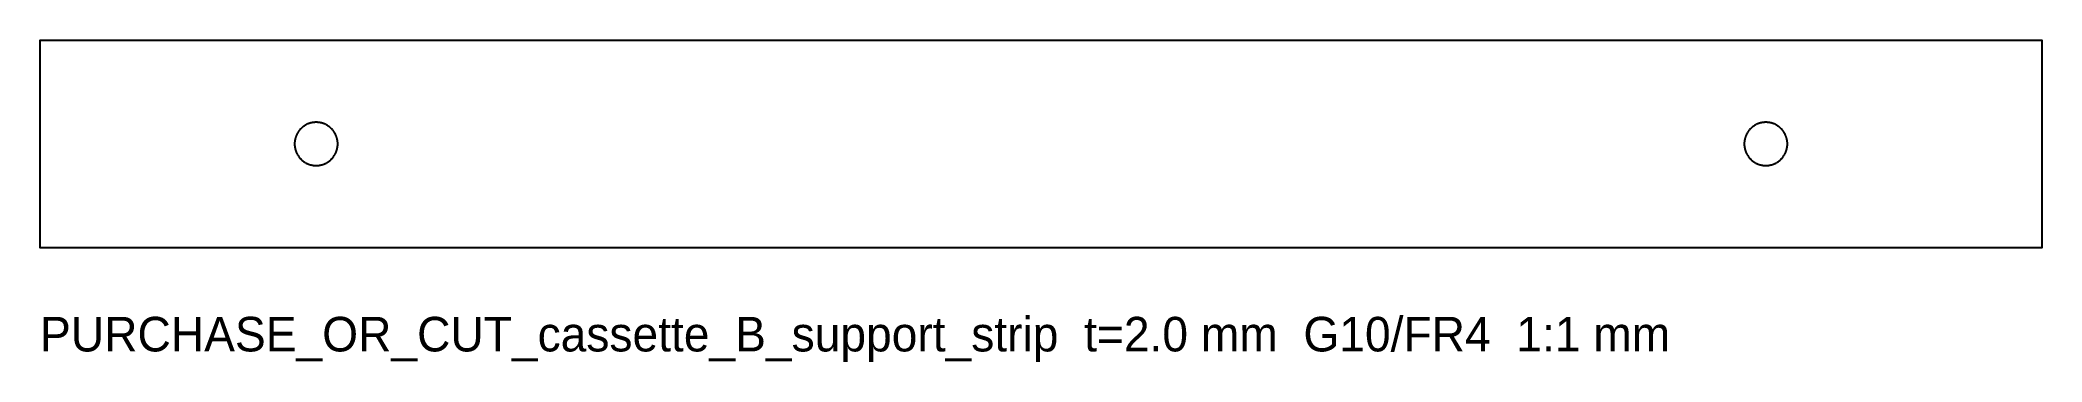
# Model space of a CAD drawing. Header units: metres. Extents: x 0 to 116, y -7 to 12.
import ezdxf

# ---------------------------------------------------------------- set-up
doc = ezdxf.new("R2010")
doc.units = ezdxf.units.M

msp = doc.modelspace()

# ---------------------------------------------------------------- linework, layer by layer
for points in [[(58, 12), (116, 12), (116, 6), (116, 0), (58, 0), (0, 0), (0, 6), (0, 12), (58, 12)], [(16.30835, 7.21097), (16.27815, 7.21866), (16.247605, 7.224835), (16.21706, 7.23101), (16.186245, 7.235655), (16.15543, 7.2403), (16.12442, 7.2434), (16.09341, 7.2465), (16.062285, 7.248055), (16.03116, 7.24961), (16, 7.24961), (15.96884, 7.24961), (15.937715, 7.248055), (15.90659, 7.2465), (15.87558, 7.2434), (15.84457, 7.2403), (15.813755, 7.235655), (15.78294, 7.23101), (15.752395, 7.224835), (15.72185, 7.21866), (15.69165, 7.21097), (15.66145, 7.20328), (15.63167, 7.194095), (15.60189, 7.18491), (15.572605, 7.17425), (15.54332, 7.16359), (15.514605, 7.151485), (15.48589, 7.13938), (15.457815, 7.12586), (15.42974, 7.11234), (15.40237, 7.097435), (15.375, 7.08253), (15.34841, 7.06628), (15.32182, 7.05003), (15.29607, 7.032475), (15.27032, 7.01492), (15.24548, 6.996105), (15.22064, 6.97729), (15.196765, 6.95726), (15.17289, 6.93723), (15.150045, 6.91603), (15.1272, 6.89483), (15.105445, 6.872525), (15.08369, 6.85022), (15.063065, 6.82685), (15.04244, 6.80348), (15.02301, 6.77912), (15.00358, 6.75476), (14.98539, 6.729455), (14.9672, 6.70415), (14.950295, 6.67797), (14.93339, 6.65179), (14.917805, 6.624805), (14.90222, 6.59782), (14.888005, 6.570085), (14.87379, 6.54235), (14.86097, 6.513945), (14.84815, 6.48554), (14.836765, 6.456535), (14.82538, 6.42753), (14.815455, 6.397985), (14.80553, 6.36844), (14.79709, 6.338445), (14.78865, 6.30845), (14.781715, 6.278065), (14.77478, 6.24768), (14.76937, 6.21699), (14.76396, 6.1863), (14.760085, 6.15538), (14.75621, 6.12446), (14.75388, 6.093385), (14.75155, 6.06231), (14.750775, 6.031155), (14.75, 6), (14.750775, 5.968845), (14.75155, 5.93769), (14.75388, 5.906615), (14.75621, 5.87554), (14.760085, 5.84462), (14.76396, 5.8137), (14.76937, 5.78301), (14.77478, 5.75232), (14.781715, 5.721935), (14.78865, 5.69155), (14.79709, 5.661555), (14.80553, 5.63156), (14.815455, 5.602015), (14.82538, 5.57247), (14.836765, 5.543465), (14.84815, 5.51446), (14.86097, 5.486055), (14.87379, 5.45765), (14.888005, 5.429915), (14.90222, 5.40218), (14.917805, 5.375195), (14.93339, 5.34821), (14.950295, 5.32203), (14.9672, 5.29585), (14.98539, 5.270545), (15.00358, 5.24524), (15.02301, 5.22088), (15.04244, 5.19652), (15.063065, 5.17315), (15.08369, 5.14978), (15.105445, 5.127475), (15.1272, 5.10517), (15.150045, 5.08397), (15.17289, 5.06277), (15.196765, 5.04274), (15.22064, 5.02271), (15.24548, 5.003895), (15.27032, 4.98508), (15.29607, 4.967525), (15.32182, 4.94997), (15.34841, 4.93372), (15.375, 4.91747), (15.40237, 4.902565), (15.42974, 4.88766), (15.457815, 4.87414), (15.48589, 4.86062), (15.514605, 4.848515), (15.54332, 4.83641), (15.572605, 4.82575), (15.60189, 4.81509), (15.63167, 4.805905), (15.66145, 4.79672), (15.69165, 4.78903), (15.72185, 4.78134), (15.752395, 4.775165), (15.78294, 4.76899), (15.813755, 4.764345), (15.84457, 4.7597), (15.87558, 4.7566), (15.90659, 4.7535), (15.937715, 4.751945), (15.96884, 4.75039), (16, 4.75039), (16.03116, 4.75039), (16.062285, 4.751945), (16.09341, 4.7535), (16.12442, 4.7566), (16.15543, 4.7597), (16.186245, 4.764345), (16.21706, 4.76899), (16.247605, 4.775165), (16.27815, 4.78134), (16.30835, 4.78903), (16.33855, 4.79672), (16.36833, 4.805905), (16.39811, 4.81509), (16.427395, 4.82575), (16.45668, 4.83641), (16.485395, 4.848515), (16.51411, 4.86062), (16.542185, 4.87414), (16.57026, 4.88766), (16.59763, 4.902565), (16.625, 4.91747), (16.65159, 4.93372), (16.67818, 4.94997), (16.70393, 4.967525), (16.72968, 4.98508), (16.75452, 5.003895), (16.77936, 5.02271), (16.803235, 5.04274), (16.82711, 5.06277), (16.849955, 5.08397), (16.8728, 5.10517), (16.894555, 5.127475), (16.91631, 5.14978), (16.936935, 5.17315), (16.95756, 5.19652), (16.97699, 5.22088), (16.99642, 5.24524), (17.01461, 5.270545), (17.0328, 5.29585), (17.049705, 5.32203), (17.06661, 5.34821), (17.082195, 5.375195), (17.09778, 5.40218), (17.111995, 5.429915), (17.12621, 5.45765), (17.13903, 5.486055), (17.15185, 5.51446), (17.163235, 5.543465), (17.17462, 5.57247), (17.184545, 5.602015), (17.19447, 5.63156), (17.20291, 5.661555), (17.21135, 5.69155), (17.218285, 5.721935), (17.22522, 5.75232), (17.23063, 5.78301), (17.23604, 5.8137), (17.239915, 5.84462), (17.24379, 5.87554), (17.24612, 5.906615), (17.24845, 5.93769), (17.249225, 5.968845), (17.25, 6), (17.249225, 6.031155), (17.24845, 6.06231), (17.24612, 6.093385), (17.24379, 6.12446), (17.239915, 6.15538), (17.23604, 6.1863), (17.23063, 6.21699), (17.22522, 6.24768), (17.218285, 6.278065), (17.21135, 6.30845), (17.20291, 6.338445), (17.19447, 6.36844), (17.184545, 6.397985), (17.17462, 6.42753), (17.163235, 6.456535), (17.15185, 6.48554), (17.13903, 6.513945), (17.12621, 6.54235), (17.111995, 6.570085), (17.09778, 6.59782), (17.082195, 6.624805), (17.06661, 6.65179), (17.049705, 6.67797), (17.0328, 6.70415), (17.01461, 6.729455), (16.99642, 6.75476), (16.97699, 6.77912), (16.95756, 6.80348), (16.936935, 6.82685), (16.91631, 6.85022), (16.894555, 6.872525), (16.8728, 6.89483), (16.849955, 6.91603), (16.82711, 6.93723), (16.803235, 6.95726), (16.77936, 6.97729), (16.75452, 6.996105), (16.72968, 7.01492), (16.70393, 7.032475), (16.67818, 7.05003), (16.65159, 7.06628), (16.625, 7.08253), (16.59763, 7.097435), (16.57026, 7.11234), (16.542185, 7.12586), (16.51411, 7.13938), (16.485395, 7.151485), (16.45668, 7.16359), (16.427395, 7.17425), (16.39811, 7.18491), (16.36833, 7.194095), (16.33855, 7.20328), (16.30835, 7.21097)], [(101.15185, 6.48554), (101.13903, 6.513945), (101.12621, 6.54235), (101.111995, 6.570085), (101.09778, 6.59782), (101.082195, 6.624805), (101.06661, 6.65179), (101.049705, 6.67797), (101.0328, 6.70415), (101.01461, 6.729455), (100.99642, 6.75476), (100.97699, 6.77912), (100.95756, 6.80348), (100.936935, 6.82685), (100.91631, 6.85022), (100.894555, 6.872525), (100.8728, 6.89483), (100.849955, 6.91603), (100.82711, 6.93723), (100.803235, 6.95726), (100.77936, 6.97729), (100.75452, 6.996105), (100.72968, 7.01492), (100.70393, 7.032475), (100.67818, 7.05003), (100.65159, 7.06628), (100.625, 7.08253), (100.59763, 7.097435), (100.57026, 7.11234), (100.542185, 7.12586), (100.51411, 7.13938), (100.485395, 7.151485), (100.45668, 7.16359), (100.427395, 7.17425), (100.39811, 7.18491), (100.36833, 7.194095), (100.33855, 7.20328), (100.30835, 7.21097), (100.27815, 7.21866), (100.247605, 7.224835), (100.21706, 7.23101), (100.186245, 7.235655), (100.15543, 7.2403), (100.12442, 7.2434), (100.09341, 7.2465), (100.062285, 7.248055), (100.03116, 7.24961), (100, 7.24961), (99.96884, 7.24961), (99.937715, 7.248055), (99.90659, 7.2465), (99.87558, 7.2434), (99.84457, 7.2403), (99.813755, 7.235655), (99.78294, 7.23101), (99.752395, 7.224835), (99.72185, 7.21866), (99.69165, 7.21097), (99.66145, 7.20328), (99.63167, 7.194095), (99.60189, 7.18491), (99.572605, 7.17425), (99.54332, 7.16359), (99.514605, 7.151485), (99.48589, 7.13938), (99.457815, 7.12586), (99.42974, 7.11234), (99.40237, 7.097435), (99.375, 7.08253), (99.34841, 7.06628), (99.32182, 7.05003), (99.29607, 7.032475), (99.27032, 7.01492), (99.24548, 6.996105), (99.22064, 6.97729), (99.196765, 6.95726), (99.17289, 6.93723), (99.150045, 6.91603), (99.1272, 6.89483), (99.105445, 6.872525), (99.08369, 6.85022), (99.063065, 6.82685), (99.04244, 6.80348), (99.02301, 6.77912), (99.00358, 6.75476), (98.98539, 6.729455), (98.9672, 6.70415), (98.950295, 6.67797), (98.93339, 6.65179), (98.917805, 6.624805), (98.90222, 6.59782), (98.888005, 6.570085), (98.87379, 6.54235), (98.86097, 6.513945), (98.84815, 6.48554), (98.836765, 6.456535), (98.82538, 6.42753), (98.815455, 6.397985), (98.80553, 6.36844), (98.79709, 6.338445), (98.78865, 6.30845), (98.781715, 6.278065), (98.77478, 6.24768), (98.76937, 6.21699), (98.76396, 6.1863), (98.760085, 6.15538), (98.75621, 6.12446), (98.75388, 6.093385), (98.75155, 6.06231), (98.750775, 6.031155), (98.75, 6), (98.750775, 5.968845), (98.75155, 5.93769), (98.75388, 5.906615), (98.75621, 5.87554), (98.760085, 5.84462), (98.76396, 5.8137), (98.76937, 5.78301), (98.77478, 5.75232), (98.781715, 5.721935), (98.78865, 5.69155), (98.79709, 5.661555), (98.80553, 5.63156), (98.815455, 5.602015), (98.82538, 5.57247), (98.836765, 5.543465), (98.84815, 5.51446), (98.86097, 5.486055), (98.87379, 5.45765), (98.888005, 5.429915), (98.90222, 5.40218), (98.917805, 5.375195), (98.93339, 5.34821), (98.950295, 5.32203), (98.9672, 5.29585), (98.98539, 5.270545), (99.00358, 5.24524), (99.02301, 5.22088), (99.04244, 5.19652), (99.063065, 5.17315), (99.08369, 5.14978), (99.105445, 5.127475), (99.1272, 5.10517), (99.150045, 5.08397), (99.17289, 5.06277), (99.196765, 5.04274), (99.22064, 5.02271), (99.24548, 5.003895), (99.27032, 4.98508), (99.29607, 4.967525), (99.32182, 4.94997), (99.34841, 4.93372), (99.375, 4.91747), (99.40237, 4.902565), (99.42974, 4.88766), (99.457815, 4.87414), (99.48589, 4.86062), (99.514605, 4.848515), (99.54332, 4.83641), (99.572605, 4.82575), (99.60189, 4.81509), (99.63167, 4.805905), (99.66145, 4.79672), (99.69165, 4.78903), (99.72185, 4.78134), (99.752395, 4.775165), (99.78294, 4.76899), (99.813755, 4.764345), (99.84457, 4.7597), (99.87558, 4.7566), (99.90659, 4.7535), (99.937715, 4.751945), (99.96884, 4.75039), (100, 4.75039), (100.03116, 4.75039), (100.062285, 4.751945), (100.09341, 4.7535), (100.12442, 4.7566), (100.15543, 4.7597), (100.186245, 4.764345), (100.21706, 4.76899), (100.247605, 4.775165), (100.27815, 4.78134), (100.30835, 4.78903), (100.33855, 4.79672), (100.36833, 4.805905), (100.39811, 4.81509), (100.427395, 4.82575), (100.45668, 4.83641), (100.485395, 4.848515), (100.51411, 4.86062), (100.542185, 4.87414), (100.57026, 4.88766), (100.59763, 4.902565), (100.625, 4.91747), (100.65159, 4.93372), (100.67818, 4.94997), (100.70393, 4.967525), (100.72968, 4.98508), (100.75452, 5.003895), (100.77936, 5.02271), (100.803235, 5.04274), (100.82711, 5.06277), (100.849955, 5.08397), (100.8728, 5.10517), (100.894555, 5.127475), (100.91631, 5.14978), (100.936935, 5.17315), (100.95756, 5.19652), (100.97699, 5.22088), (100.99642, 5.24524), (101.01461, 5.270545), (101.0328, 5.29585), (101.049705, 5.32203), (101.06661, 5.34821), (101.082195, 5.375195), (101.09778, 5.40218), (101.111995, 5.429915), (101.12621, 5.45765), (101.13903, 5.486055), (101.15185, 5.51446), (101.163235, 5.543465), (101.17462, 5.57247), (101.184545, 5.602015), (101.19447, 5.63156), (101.20291, 5.661555), (101.21135, 5.69155), (101.218285, 5.721935), (101.22522, 5.75232), (101.23063, 5.78301), (101.23604, 5.8137), (101.239915, 5.84462), (101.24379, 5.87554), (101.24612, 5.906615), (101.24845, 5.93769), (101.249225, 5.968845), (101.25, 6), (101.249225, 6.031155), (101.24845, 6.06231), (101.24612, 6.093385), (101.24379, 6.12446), (101.239915, 6.15538), (101.23604, 6.1863), (101.23063, 6.21699), (101.22522, 6.24768), (101.218285, 6.278065), (101.21135, 6.30845), (101.20291, 6.338445), (101.19447, 6.36844), (101.184545, 6.397985), (101.17462, 6.42753), (101.163235, 6.456535), (101.15185, 6.48554)]]:
    msp.add_lwpolyline(points, close=True)

# ---------------------------------------------------------------- texts
msp.add_text('PURCHASE_OR_CUT_cassette_B_support_strip  t=2.0 mm  G10/FR4  1:1 mm', height=2).set_placement((0, -6))

doc.saveas('drawing.dxf')
